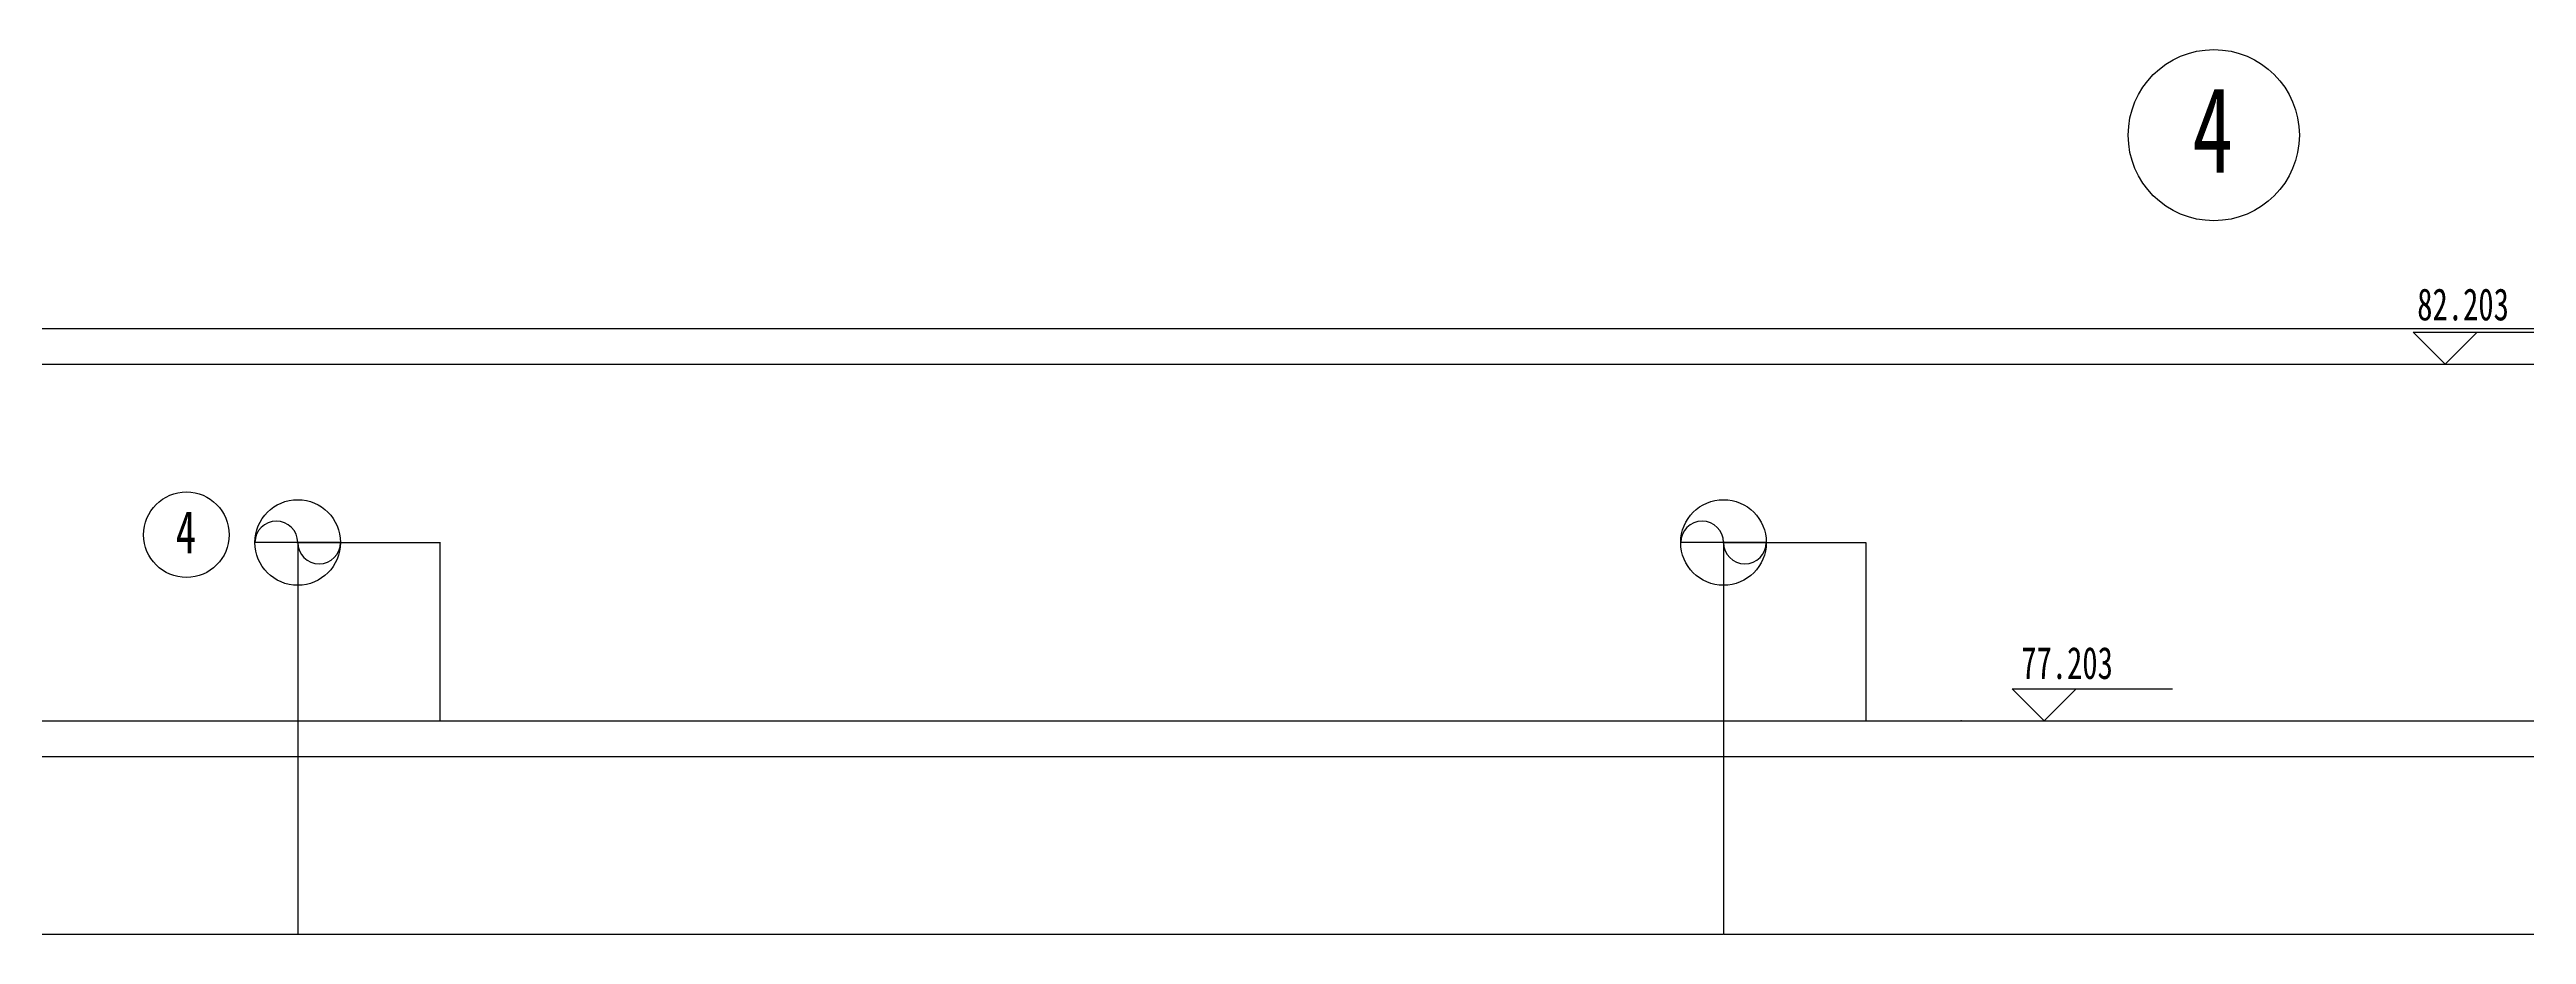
# Model space of a CAD drawing. Header units: millimetres. Extents: x -299291 to 688124, y -407813 to 623474.
# Drawn here: x 571628 to 597686, y -337821 to -328517 of the extents above; entities that cross this region are included whole.
import ezdxf

# ---------------------------------------------------------------- set-up
doc = ezdxf.new("R2010")
doc.units = ezdxf.units.MM
doc.styles.get("Standard").update_dxf_attribs({"font": 'txt', "bigfont": 'gbcbig.shx'})
doc.styles.add('样式 3', font='', dxfattribs={"width": 0.7, "height": 1000})
doc.styles.add('长仿宋体', font='simfang.ttf', dxfattribs={"width": 0.7})
doc.styles.get('样式 3').set_extended_font_data('FangSong_GB2312')
doc.dimstyles.new('ISO-25', dxfattribs={"dimtxt": 2.5, "dimasz": 2.5, "dimexe": 1.25, "dimexo": 0.625, "dimtad": 1, "dimtxsty": 'Standard', "dimcen": 2.5, "dimadec": 0, "dimazin": 0, "dimtfac": 1, "dimtmove": 0, "dimatfit": 3, "dimfxl": 1, "dimarcsym": 0})

# ---------------------------------------------------------------- blocks, each defined once
blk = doc.blocks.new('biao')
for p, q in [((39035, 59304), (42035, 59304)), ((39035, 59304), (39635, 59304)), ((39635, 58704), (39035, 59304)), ((39635, 58704), (40235, 59304))]:
    blk.add_line(p, q)
blk = doc.blocks.new('*D185')
at = {"color": 0, "lineweight": -2, "ltscale": 20, "transparency": 16777216}
for p, q in [((589238, -335950), (589238, -337821)), ((604238, -335950), (604238, -337821)), ((589241, -337820), (604236, -337820))]:
    blk.add_line(p, q, dxfattribs=at)
at = {"color": 0, "ltscale": 20, "transparency": 16777216}
for points in [[(589241, -337819), (589241, -337820), (589238, -337820)], [(604236, -337819), (604236, -337820), (604238, -337820)]]:
    blk.add_solid(points, dxfattribs=at)
at = {"layer": 'Defpoints', "color": 0, "ltscale": 20, "transparency": 16777216}
for p in [(589238, -335950), (604238, -335950), (604238, -337820)]:
    blk.add_point(p, dxfattribs=at)
at = {"color": 0, "ltscale": 20, "transparency": 16777216, "insert": (596738, -337818), "char_height": 2.5, "attachment_point": 5}
blk.add_mtext('15000', dxfattribs=at)
blk = doc.blocks.new('*D217')
at = {"color": 0, "lineweight": -2, "ltscale": 20, "transparency": 16777216}
for p, q in [((574232, -333700), (575740, -333700)), ((575738, -335572), (575738, -333702)), ((574239, -335575), (575740, -335575))]:
    blk.add_line(p, q, dxfattribs=at)
at = {"color": 0, "ltscale": 20, "transparency": 16777216}
for points in [[(575738, -333702), (575739, -333702), (575738, -333700)], [(575738, -335572), (575739, -335572), (575738, -335575)]]:
    blk.add_solid(points, dxfattribs=at)
at = {"layer": 'Defpoints', "color": 0, "ltscale": 20, "transparency": 16777216}
for p in [(574231, -333700), (575738, -333700), (574238, -335575)]:
    blk.add_point(p, dxfattribs=at)
at = {"color": 0, "ltscale": 20, "transparency": 16777216, "insert": (575737, -334637), "char_height": 2.5, "attachment_point": 5, "rotation": 90}
blk.add_mtext('1875', dxfattribs=at)
blk = doc.blocks.new('*D218')
at = {"color": 0, "lineweight": -2, "ltscale": 20, "transparency": 16777216}
for p, q in [((589232, -333700), (590740, -333700)), ((590738, -335572), (590738, -333702)), ((589239, -335575), (590740, -335575))]:
    blk.add_line(p, q, dxfattribs=at)
at = {"color": 0, "ltscale": 20, "transparency": 16777216}
for points in [[(590738, -333702), (590739, -333702), (590738, -333700)], [(590738, -335572), (590739, -335572), (590738, -335575)]]:
    blk.add_solid(points, dxfattribs=at)
at = {"layer": 'Defpoints', "color": 0, "ltscale": 20, "transparency": 16777216}
for p in [(589231, -333700), (590738, -333700), (589238, -335575)]:
    blk.add_point(p, dxfattribs=at)
at = {"color": 0, "ltscale": 20, "transparency": 16777216, "insert": (590737, -334637), "char_height": 2.5, "attachment_point": 5, "rotation": 90}
blk.add_mtext('1875', dxfattribs=at)
blk = doc.blocks.new('*D220')
at = {"color": 0, "lineweight": -2, "ltscale": 20, "transparency": 16777216}
for p, q in [((559238, -335950), (559238, -337821)), ((574238, -335950), (574238, -337821)), ((559241, -337820), (574236, -337820))]:
    blk.add_line(p, q, dxfattribs=at)
at = {"color": 0, "ltscale": 20, "transparency": 16777216}
for points in [[(559241, -337819), (559241, -337820), (559238, -337820)], [(574236, -337819), (574236, -337820), (574238, -337820)]]:
    blk.add_solid(points, dxfattribs=at)
at = {"layer": 'Defpoints', "color": 0, "ltscale": 20, "transparency": 16777216}
for p in [(559238, -335950), (574238, -335950), (574238, -337820)]:
    blk.add_point(p, dxfattribs=at)
at = {"color": 0, "ltscale": 20, "transparency": 16777216, "insert": (566738, -337818), "char_height": 2.5, "attachment_point": 5}
blk.add_mtext('15000', dxfattribs=at)
blk = doc.blocks.new('*D221')
at = {"color": 0, "lineweight": -2, "ltscale": 20, "transparency": 16777216}
for p, q in [((574238, -335950), (574238, -337821)), ((589238, -335950), (589238, -337821)), ((574241, -337820), (589236, -337820))]:
    blk.add_line(p, q, dxfattribs=at)
at = {"color": 0, "ltscale": 20, "transparency": 16777216}
for points in [[(574241, -337819), (574241, -337820), (574238, -337820)], [(589236, -337819), (589236, -337820), (589238, -337820)]]:
    blk.add_solid(points, dxfattribs=at)
at = {"layer": 'Defpoints', "color": 0, "ltscale": 20, "transparency": 16777216}
for p in [(574238, -335950), (589238, -335950), (589238, -337820)]:
    blk.add_point(p, dxfattribs=at)
at = {"color": 0, "ltscale": 20, "transparency": 16777216, "insert": (581738, -337818), "char_height": 2.5, "attachment_point": 5}
blk.add_mtext('15000', dxfattribs=at)

msp = doc.modelspace()

# ---------------------------------------------------------------- linework, layer by layer
at = {"color": 0, "ltscale": 20}
msp.add_line((550613.473, -331449.813), (611738.473, -331449.813), dxfattribs=at)
at = {"color": 4, "ltscale": 20}
msp.add_line((551738.473, -331824.813), (611738.473, -331824.813), dxfattribs=at)
for p, q in [((574688.473, -333699.813), (573788.473, -333699.813)), ((589688.473, -333699.813), (588788.473, -333699.813))]:
    msp.add_line(p, q)
at = {"ltscale": 20}
for p, q in [((574238.473, -333699.813), (574238.473, -336038.175)), ((589238.473, -333699.813), (589238.473, -336038.175)), ((551738.473, -335574.813), (611738.473, -335574.813)), ((551363.473, -335949.813), (612113.473, -335949.813))]:
    msp.add_line(p, q, dxfattribs=at)
for centre, radius in [((594396.459, -329416.864), 900), ((573067.466, -333618.362), 450)]:
    msp.add_circle(centre, radius, dxfattribs=at)
for centre, radius in [((574238.473, -333699.813), 450), ((589238.473, -333699.813), 450), ((574238.473, -333699.813), 7.5), ((589238.473, -333699.813), 7.5)]:
    msp.add_circle(centre, radius)
for centre, start, end in [((574013.473, -333699.813), 0, 180), ((589013.473, -333699.813), 0, 180), ((574463.473, -333699.813), 180, 0), ((589463.473, -333699.813), 180, 0)]:
    msp.add_arc(centre, 225, start, end)
msp.add_point((591738.473, -335574.813))

# ---------------------------------------------------------------- block references
at = {"xscale": 0.5625, "yscale": 0.5625, "zscale": 0.5625}
for p in [(574536.215, -364846), (570316.787, -368596)]:
    msp.add_blockref('biao', p, dxfattribs=at)

# ---------------------------------------------------------------- texts
for s, insert, char_height, width, attachment_point, style in [('4', (594170.506, -328910.315), 900, 38185.07636, 1, '长仿宋体'), ('82.203', (596536.665, -331027.084), 337.5, 551.03689, 1, '样式 3'), ('4', (572954.49, -333365.087), 450, 19092.53818, 1, '长仿宋体'), ('77.203', (592370.424, -335140.667), 337.5, 551.03689, 7, '样式 3')]:
    msp.add_mtext(s, dxfattribs=dict(insert=insert, char_height=char_height, width=width, attachment_point=attachment_point, style=style))

# ---------------------------------------------------------------- dimensions: what is measured, and where the dimension line sits
at = {"ltscale": 20}
for base, p1, p2, picture, middle in [((575738.473, -333699.813), (574238.473, -335574.813), (574230.973, -333699.813), '*D217', (575736.598, -334637.313)), ((590738.473, -333699.813), (589238.473, -335574.813), (589230.973, -333699.813), '*D218', (590736.598, -334637.313))]:
    dim = msp.add_linear_dim(base=base, p1=p1, p2=p2, angle=90, dimstyle='ISO-25', dxfattribs=at)
    dim.commit()
    dim.dimension.update_dxf_attribs({"geometry": picture, "text_midpoint": middle})
for base, p1, p2, picture, middle in [((574238.473, -337819.86), (559238.473, -335949.813), (574238.473, -335949.813), '*D220', (566738.473, -337817.985)), ((589238.473, -337819.86), (574238.473, -335949.813), (589238.473, -335949.813), '*D221', (581738.473, -337817.985)), ((604238.473, -337819.86), (589238.473, -335949.813), (604238.473, -335949.813), '*D185', (596738.473, -337817.985))]:
    dim = msp.add_linear_dim(base=base, p1=p1, p2=p2, dimstyle='ISO-25', dxfattribs=at)
    dim.commit()
    dim.dimension.update_dxf_attribs({"geometry": picture, "text_midpoint": middle})

doc.saveas('drawing.dxf')
